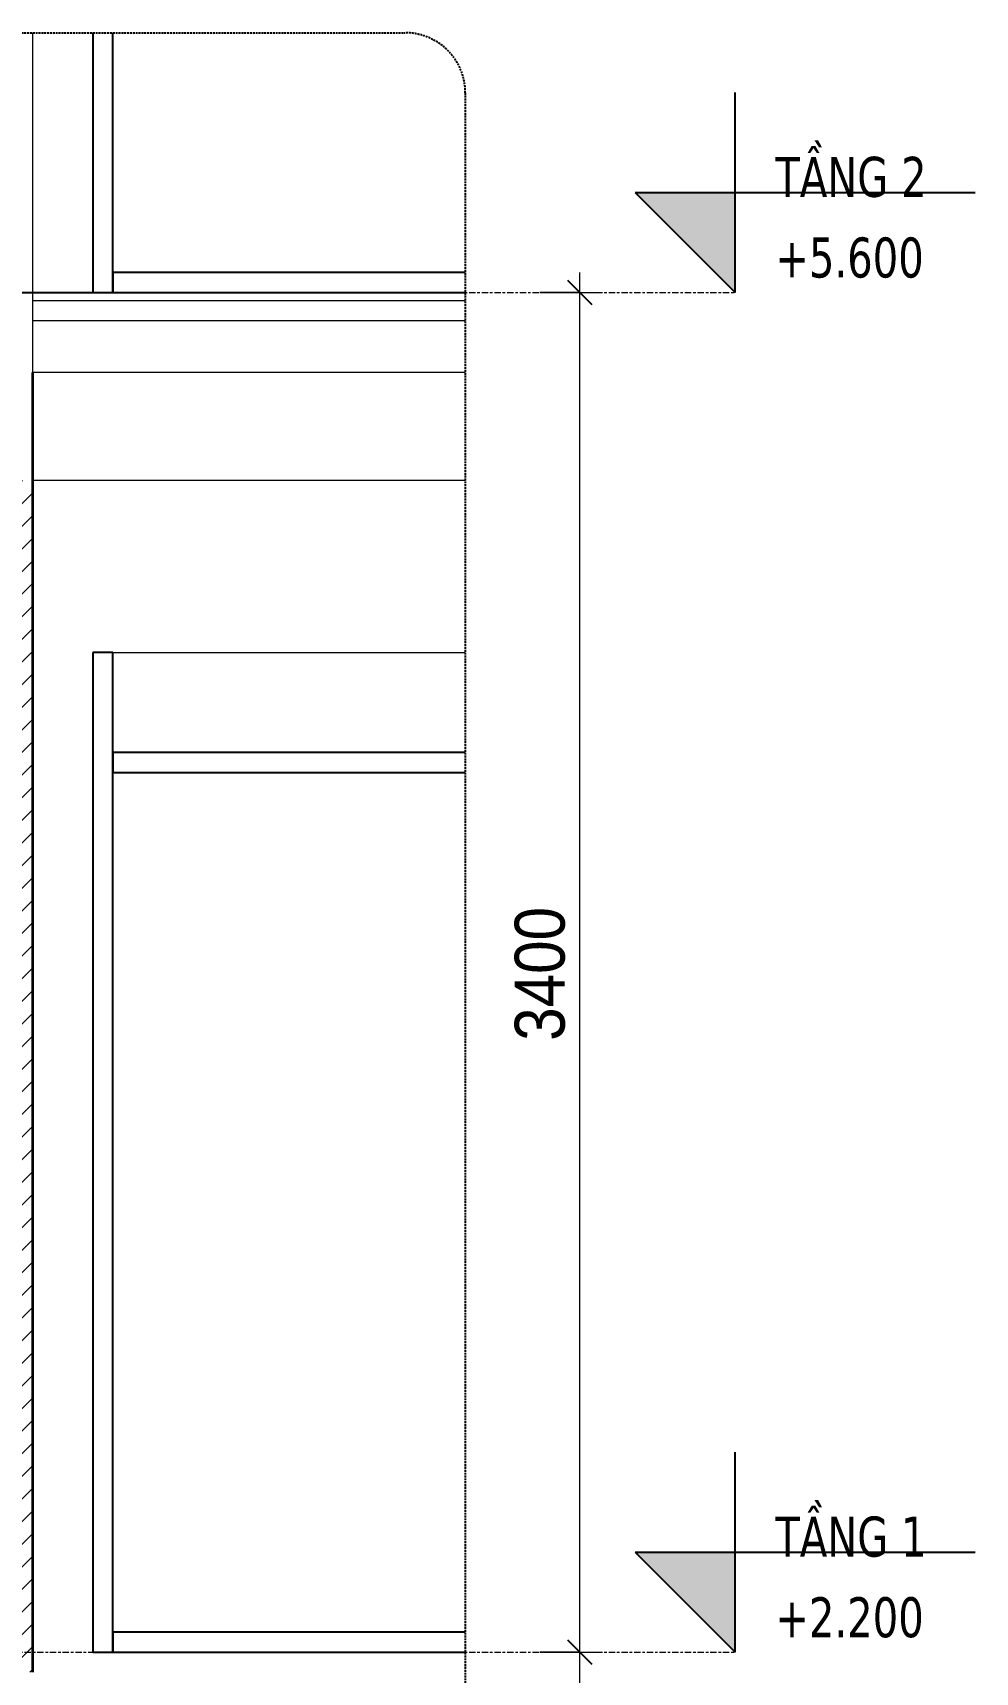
# Model space of a CAD drawing. Header units: millimetres. Extents: x 46644 to 147176, y -1287 to 53383.
# Drawn here: x 92003 to 94359, y 2150 to 6249 of the extents above; entities that cross this region are included whole.
import ezdxf

# ---------------------------------------------------------------- set-up
doc = ezdxf.new("R2010")
doc.units = ezdxf.units.MM
for name, pattern in [('Centre', [31.75, 6.35, -4.7625, 15.875, -4.7625]), ('Hidden', [7.14375, 4.7625, -2.38125]), ('IMPORT-CENTER _2_', [40.64, 25.4, -5.08, 5.08, -5.08])]:
    doc.linetypes.add(name, pattern=pattern)
for name, color, linetype, lineweight in [('0-3', 130, 'Continuous', 5), ('A-ANNO-DIMS', 211, 'Continuous', 9), ('A-ANNO-DIMS-50', 211, 'Continuous', 9), ('A-DETL-GENF', 92, 'Continuous', 18), ('A-DETL-GENF-2', 92, 'Hidden', 25), ('A-DOOR', 31, 'Continuous', 18), ('A-DOOR-1', 31, 'Continuous', 25), ('A-FLOR', 192, 'Continuous', 18), ('A-FLOR-LEVL', 51, 'Continuous', 9), ('A-FLOR-LEVL-1', 51, 'Continuous', 25), ('A-FLOR-LEVL-2', 51, 'Centre', 9), ('A-WALL', 113, 'Continuous', 18), ('A-WALL-1', 7, 'Continuous', 35), ('A-WALL-PATT-3', 111, 'Continuous', 18), ('G-IMPT', 8, 'Continuous', 18), ('G-IMPT-4', 8, 'IMPORT-CENTER _2_', 18), ('M-EQPM', 50, 'Continuous', 18), ('M-EQPM-2', 50, 'Continuous', 25), ('S-BEAM-2', 250, 'Continuous', 18), ('S-COLS-4', 250, 'Continuous', 18)]:
    doc.layers.add(name, color=color, linetype=linetype, lineweight=lineweight)
doc.styles.add('Tahoma_B_1', font='tahomabd.ttf', dxfattribs={"width": 0.85, "height": 100})
doc.styles.add('UTM Avo', font='', dxfattribs={"width": 0.9, "height": 125})
doc.styles.get('UTM Avo').set_extended_font_data('UTM Avo')
doc.dimstyles.new('1_Dim_chi_tiet_2_5', dxfattribs={"dimscale": 304.8, "dimtxt": 124.912619, "dimasz": 0.19685, "dimexe": 0.164042, "dimexo": 0.0625, "dimgap": 0.016404, "dimtad": 1, "dimdec": 0, "dimrnd": 5, "dimzin": 0, "dimdsep": 46, "dimtxsty": 'UTM Avo', "dimblk1": 'OBLIQUE', "dimblk2": 'OBLIQUE', "dimsah": 1, "dimcen": 0.09, "dimdle": 0.164042, "dimazin": 0, "dimtfac": 1, "dimtdec": 4, "dimtix": 1, "dimtmove": 0, "dimatfit": 3, "dimfxl": 0.328084, "dimfxlon": 1, "dimtvp": 1, "dimtolj": 1, "dimtzin": 0, "dimarcsym": 2})

# ---------------------------------------------------------------- blocks, each defined once
blk = doc.blocks.new('NCV_TKTC_KET CAU_rvt-3-TKCS_SẢNH - BẬC CẤP 1 - MẶT CẮT 1')
at = {"layer": 'S-BEAM-2'}
for p, q in [((-48652.6, 5530), (-47571.2, 5530)), ((-47571.2, 5130), (-48652.5, 5130))]:
    blk.add_line(p, q, dxfattribs=at)
at = {"layer": 'S-COLS-4'}
blk.add_line((-48652.6, 5400), (-48652.6, 6249.3), dxfattribs=at)
blk = doc.blocks.new('Thang may HIEN - Dài x Rộng - 2000x2000-V42-TKCS_SẢNH - BẬC CẤP 1 - MẶT CẮT 1')
at = {"layer": 'A-DOOR-1'}
for p, q in [((-48502.6, 6249.3), (-48502.6, 5600)), ((-48452.6, 5600), (-48452.6, 6249.3)), ((-47571.2, 5650), (-48452.6, 5650)), ((-48452.6, 5650), (-48452.6, 5600)), ((-48502.6, 5600), (-48452.6, 5600)), ((-48452.6, 5600), (-47571.2, 5600))]:
    blk.add_line(p, q, dxfattribs=at)
blk = doc.blocks.new('TKTC_XREF_251221_MB TANG 2-7 - TKTC_XREF_260130_MB TANG 2-5_dwg_CUM U_DN100-4746796-TKCS_SẢNH - BẬC CẤP 1 - MẶT CẮT 1')
at = {"layer": 'G-IMPT'}
for p, q in [((-48219.1, 5600), (-48222, 5600)), ((-48211.9, 5600), (-48220.5, 5600)), ((-48220.2, 5600), (-48220.1, 5600)), ((-48220.1, 5600), (-48082.1, 5600)), ((-48213.3, 5600), (-48219.1, 5600)), ((-48219.1, 5600), (-48219.1, 5600)), ((-48217.8, 5600), (-48218.8, 5600)), ((-48214.6, 5600), (-48217.8, 5600)), ((-48214.6, 5600), (-48217.8, 5600)), ((-48214.6, 5600), (-48217.8, 5600)), ((-48213.7, 5600), (-48214.6, 5600)), ((-48210.5, 5600), (-48213.3, 5600)), ((-48213.3, 5600), (-48213.3, 5600)), ((-48212.1, 5600), (-48090.1, 5600)), ((-48208.1, 5600), (-48094.1, 5600)), ((-48089.1, 5600), (-48092, 5600)), ((-48081.9, 5600), (-48090.5, 5600)), ((-48083.3, 5600), (-48089.1, 5600)), ((-48089.1, 5600), (-48089.1, 5600)), ((-48087.8, 5600), (-48088.8, 5600)), ((-48084.6, 5600), (-48087.8, 5600)), ((-48084.6, 5600), (-48087.8, 5600)), ((-48084.6, 5600), (-48087.8, 5600)), ((-48083.7, 5600), (-48084.6, 5600)), ((-48080.5, 5600), (-48083.3, 5600)), ((-48083.3, 5600), (-48083.3, 5600)), ((-48082.2, 5600), (-48082.1, 5600))]:
    blk.add_line(p, q, dxfattribs=at)
at = {"layer": 'G-IMPT', "flags": 128}
for points in [[(-48210.4, 5600), (-48208.5, 5600), (-48208.5, 5600), (-48223.9, 5600), (-48223.9, 5600), (-48222, 5600)], [(-48222, 5600), (-48222, 5600), (-48210.4, 5600), (-48210.5, 5600)], [(-48213.7, 5600), (-48213.7, 5600), (-48218.8, 5600), (-48218.8, 5600)], [(-48212.2, 5600), (-48212.1, 5600), (-48208.1, 5600)], [(-48090.2, 5600), (-48090.1, 5600), (-48094.1, 5600)], [(-48080.4, 5600), (-48078.5, 5600), (-48078.5, 5600), (-48093.9, 5600), (-48093.9, 5600), (-48092, 5600)], [(-48092, 5600), (-48092, 5600), (-48080.4, 5600), (-48080.5, 5600)], [(-48083.7, 5600), (-48083.7, 5600), (-48088.8, 5600), (-48088.8, 5600)]]:
    blk.add_lwpolyline(points, dxfattribs=at)
blk = doc.blocks.new('TKTC_XREF_251221_MB TANG 2-7 - TKTC_XREF_260130_MB TANG 2-5_dwg_$cc-4746800-TKCS_SẢNH - BẬC CẤP 1 - MẶT CẮT 1')
at = {"layer": 'G-IMPT-4'}
for p, q in [((-48227.9, 5600), (-48074.5, 5600)), ((-48151.1, 5600), (-48151.3, 5600))]:
    blk.add_line(p, q, dxfattribs=at)
at = {"layer": 'M-EQPM'}
for p, q in [((-48151.2, 5600), (-48208.2, 5600)), ((-48208.2, 5600), (-48094.2, 5600)), ((-48151.3, 5600), (-48151.3, 5600)), ((-48094.2, 5600), (-48151.2, 5600))]:
    blk.add_line(p, q, dxfattribs=at)
blk = doc.blocks.new('TKTC_XREF_251221_MB TANG 2-7 - TKTC_XREF_251221_MB TANG 2-7-2039446-TKCS_SẢNH - BẬC CẤP 1 - MẶT CẮT 1')
at = {"layer": 'M-EQPM'}
for p, q in [((-48060.1, 5600), (-48475.2, 5600)), ((-48475.2, 5600), (-48060.1, 5600))]:
    blk.add_line(p, q, dxfattribs=at)
at = {"layer": 'M-EQPM-2'}
blk.add_line((-54952.6, 5600), (-47571.2, 5600), dxfattribs=at)
for name in ['TKTC_XREF_251221_MB TANG 2-7 - TKTC_XREF_260130_MB TANG 2-5_dwg_$cc-4746800-TKCS_SẢNH - BẬC CẤP 1 - MẶT CẮT 1', 'TKTC_XREF_251221_MB TANG 2-7 - TKTC_XREF_260130_MB TANG 2-5_dwg_CUM U_DN100-4746796-TKCS_SẢNH - BẬC CẤP 1 - MẶT CẮT 1']:
    blk.add_blockref(name, (0, 0))
blk = doc.blocks.new('Thang may HIEN - Dài x Rộng - 2000x2000-V56-TKCS_SẢNH - BẬC CẤP 1 - MẶT CẮT 1')
at = {"layer": 'A-DOOR'}
blk.add_line((-48452.6, 4700), (-47571.2, 4700), dxfattribs=at)
at = {"layer": 'A-DOOR-1'}
for p, q in [((-48452.6, 4700), (-48502.6, 4700)), ((-48502.6, 4700), (-48502.6, 2200)), ((-48452.6, 2200), (-48452.6, 4700)), ((-47571.2, 4450), (-48452.6, 4450)), ((-48452.6, 4450), (-48452.6, 4400)), ((-48452.6, 4400), (-47571.2, 4400)), ((-47571.2, 2250), (-48452.6, 2250)), ((-48452.6, 2250), (-48452.6, 2200)), ((-48502.6, 2200), (-48452.6, 2200)), ((-48452.6, 2200), (-47571.2, 2200))]:
    blk.add_line(p, q, dxfattribs=at)
blk = doc.blocks.new('BORDER VIEW - BORDER VIEW-2194379-TKCS_SẢNH - BẬC CẤP 1 - MẶT CẮT 1')
at = {"layer": 'A-DETL-GENF-2'}
for p, q in [((-61732.6, 6249.3), (-47721.2, 6249.3)), ((-47571.2, 6099.3), (-47571.2, -70))]:
    blk.add_line(p, q, dxfattribs=at)
blk.add_arc((-47721.2, 6099.3), 150, 0, 90, dxfattribs=at)
blk = doc.blocks.new('Level - CAO ĐỘ LEVEL-350587-TKCS_SẢNH - BẬC CẤP 1 - MẶT CẮT 1')
at = {"layer": 'A-FLOR-LEVL'}
blk.add_hatch(color=256, dxfattribs=at).paths.add_polyline_path([(-46896.3, 2450), (-46896.3, 2200), (-47146.3, 2450)])
at = {"layer": 'A-FLOR-LEVL-1'}
for p, q in [((-46896.3, 2200), (-46896.3, 2700)), ((-47146.3, 2450), (-46896.3, 2200)), ((-47146.3, 2450), (-46296.3, 2450))]:
    blk.add_line(p, q, dxfattribs=at)
blk = doc.blocks.new('DIMBLOCK21-TKCS_SẢNH - BẬC CẤP 1 - MẶT CẮT 1')
at = {"layer": 'A-ANNO-DIMS-50', "lineweight": 25}
for p, q in [((93370.5, 2200), (93340.5, 2230)), ((93370.5, 2200), (93400.5, 2170)), ((93370.5, 900), (93340.5, 930)), ((93370.5, 900), (93400.5, 870))]:
    blk.add_line(p, q, dxfattribs=at)
at = {"layer": 'A-ANNO-DIMS-50'}
for p, q in [((93270.5, 2200), (93420.5, 2200)), ((93370.5, 2200), (93270.5, 2200)), ((93370.5, 850), (93370.5, 2200)), ((93270.5, 900), (93420.5, 900)), ((93370.5, 900), (93270.5, 900))]:
    blk.add_line(p, q, dxfattribs=at)
at = {"layer": 'A-ANNO-DIMS-50', "color": 0, "insert": (93208.1, 1378.8), "char_height": 125, "width": 410.824, "attachment_point": 1, "rotation": 90, "line_spacing_factor": 1.110334, "style": 'UTM Avo'}
blk.add_mtext('1300', dxfattribs=at)
blk = doc.blocks.new('_Oblique')
at = {"color": 0, "linetype": 'ByBlock', "lineweight": -2}
blk.add_line((-0.5, -0.5), (0.5, 0.5), dxfattribs=at)
blk = doc.blocks.new('DIMBLOCK22-TKCS_SẢNH - BẬC CẤP 1 - MẶT CẮT 1')
at = {"layer": 'A-ANNO-DIMS-50', "lineweight": 25}
for p, q in [((93370.5, 5600), (93340.5, 5630)), ((93370.5, 5600), (93400.5, 5570)), ((93370.5, 2200), (93340.5, 2230)), ((93370.5, 2200), (93400.5, 2170))]:
    blk.add_line(p, q, dxfattribs=at)
at = {"layer": 'A-ANNO-DIMS-50'}
for p, q in [((93370.5, 2200), (93370.5, 5650)), ((93270.5, 5600), (93420.5, 5600)), ((93370.5, 5600), (93270.5, 5600)), ((93270.5, 2200), (93420.5, 2200)), ((93370.5, 2200), (93270.5, 2200))]:
    blk.add_line(p, q, dxfattribs=at)
at = {"layer": 'A-ANNO-DIMS-50', "color": 0, "insert": (93208.1, 3728.8), "char_height": 125, "width": 410.824, "attachment_point": 1, "rotation": 90, "line_spacing_factor": 1.110334, "style": 'UTM Avo'}
blk.add_mtext('3400', dxfattribs=at)

msp = doc.modelspace()

# ---------------------------------------------------------------- hatches: boundary and pattern name
at = {"layer": 'A-WALL-PATT-3'}
h = msp.add_hatch(dxfattribs=at)
h.set_pattern_fill('FP_20', color=256, style=0, pattern_type=2)
h.set_pattern_definition([(45, (86167.634, 15725), (-28.28427, 28.28427), [])])
h.paths.add_polyline_path([(91803.3, 2150), (92003.3, 2150.1), (92003.1, 5130), (91803.3, 5130), (91803.3, 3165.1)])

# ---------------------------------------------------------------- linework, layer by layer
at = {"layer": 'A-FLOR'}
msp.add_line((92003.2, 5580), (93084.5, 5580), dxfattribs=at)
at = {"layer": 'A-FLOR-LEVL-2'}
for p, q in [((78096.7, 5600), (93759.4, 5600)), ((78096.7, 2200), (93759.4, 2200))]:
    msp.add_line(p, q, dxfattribs=at)
at = {"layer": 'A-WALL'}
for p, q in [((92003.2, 5600), (92153.1, 5600)), ((93084.5, 5400), (92003.3, 5400))]:
    msp.add_line(p, q, dxfattribs=at)
at = {"layer": 'A-WALL-1'}
msp.add_line((92003.3, 2150), (92003.3, 5400), dxfattribs=at)

# ---------------------------------------------------------------- block references
at = {"layer": '0-3'}
msp.add_blockref('NCV_TKTC_KET CAU_rvt-3-TKCS_SẢNH - BẬC CẤP 1 - MẶT CẮT 1', (140655.8, 0), dxfattribs=at)
at = {"layer": 'A-DETL-GENF'}
msp.add_blockref('BORDER VIEW - BORDER VIEW-2194379-TKCS_SẢNH - BẬC CẤP 1 - MẶT CẮT 1', (140655.8, 0), dxfattribs=at)
at = {"layer": 'A-DOOR'}
for name in ['Thang may HIEN - Dài x Rộng - 2000x2000-V42-TKCS_SẢNH - BẬC CẤP 1 - MẶT CẮT 1', 'Thang may HIEN - Dài x Rộng - 2000x2000-V56-TKCS_SẢNH - BẬC CẤP 1 - MẶT CẮT 1']:
    msp.add_blockref(name, (140655.8, 0), dxfattribs=at)
at = {"layer": 'A-FLOR-LEVL-1'}
for p in [(140655.8, 3400), (140655.8, 0)]:
    msp.add_blockref('Level - CAO ĐỘ LEVEL-350587-TKCS_SẢNH - BẬC CẤP 1 - MẶT CẮT 1', p, dxfattribs=at)
at = {"layer": 'M-EQPM'}
msp.add_blockref('TKTC_XREF_251221_MB TANG 2-7 - TKTC_XREF_251221_MB TANG 2-7-2039446-TKCS_SẢNH - BẬC CẤP 1 - MẶT CẮT 1', (140655.8, 0), dxfattribs=at)

# ---------------------------------------------------------------- texts
at = {"layer": 'A-FLOR-LEVL', "char_height": 100, "line_spacing_factor": 0.996129, "style": 'Tahoma_B_1'}
for s, insert, width, attachment_point in [('\\pt510,1020,1530,2040,2550,3060,3570,4080,4590,5100,5610,6120,6630,7140,7650,8160,8670,9180,9690,10200,10710,11220,11730,12240,12750,13260,13770,14280,14790,15300,15810,16320;TẦNG 2', (93859.7, 5837.2), 452.625, 7), ('\\pt212.5,425,637.5,850,1062.5,1275,1487.5,1700,1912.5,2125,2337.5,2550,2762.5,2975,3187.5,3400,3612.5,3825,4037.5,4250,4462.5,4675,4887.5,5100,5312.5,5525,5737.5,5950,6162.5,6375,6587.5,6800;+5.600', (93859.7, 5737.5), 441.575, 1), ('\\pt510,1020,1530,2040,2550,3060,3570,4080,4590,5100,5610,6120,6630,7140,7650,8160,8670,9180,9690,10200,10710,11220,11730,12240,12750,13260,13770,14280,14790,15300,15810,16320;TẦNG 1', (93859.7, 2437.2), 452.625, 7), ('\\pt212.5,425,637.5,850,1062.5,1275,1487.5,1700,1912.5,2125,2337.5,2550,2762.5,2975,3187.5,3400,3612.5,3825,4037.5,4250,4462.5,4675,4887.5,5100,5312.5,5525,5737.5,5950,6162.5,6375,6587.5,6800;+2.200', (93859.7, 2337.5), 441.575, 1)]:
    msp.add_mtext(s, dxfattribs=dict(at, insert=insert, width=width, attachment_point=attachment_point))

# ---------------------------------------------------------------- dimensions: what is measured, and where the dimension line sits
at = {"layer": 'A-ANNO-DIMS'}
for base, p1, p2, override, picture, middle in [((93370.5, 5600), (93270.5, 2200), (93270.5, 5600), {"dimpost": '<>', "dimfxl": 3400}, 'DIMBLOCK22-TKCS_SẢNH - BẬC CẤP 1 - MẶT CẮT 1', (93300.8, 3900)), ((93370.5, 2200), (93270.5, 900), (93270.5, 2200), {"dimpost": '<>', "dimfxl": 1300}, 'DIMBLOCK21-TKCS_SẢNH - BẬC CẤP 1 - MẶT CẮT 1', (93300.8, 1550))]:
    dim = msp.add_linear_dim(base=base, p1=p1, p2=p2, angle=90, dimstyle='1_Dim_chi_tiet_2_5', override=override, dxfattribs=at)
    dim.commit()
    dim.dimension.update_dxf_attribs({"geometry": picture, "text_midpoint": middle})

doc.saveas('drawing.dxf')
